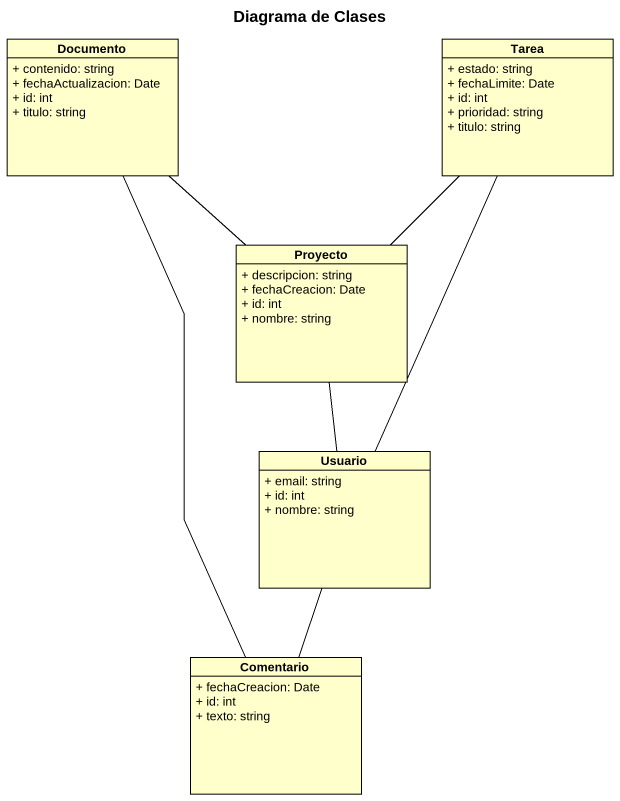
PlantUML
@startuml
title Diagrama de Clases
hide circle
hide empty members
skinparam classAttributeIconSize 0
class Documento {
  + contenido: string
  + fechaActualizacion: Date
  + id: int
  + titulo: string
}
class Tarea {
  + estado: string
  + fechaLimite: Date
  + id: int
  + prioridad: string
  + titulo: string
}
class Proyecto {
  + descripcion: string
  + fechaCreacion: Date
  + id: int
  + nombre: string
}
class Usuario {
  + email: string
  + id: int
  + nombre: string
}
class Comentario {
  + fechaCreacion: Date
  + id: int
  + texto: string
}
Documento -- Comentario
Tarea -- Usuario
Proyecto -up- Documento
Proyecto -up- Tarea
Usuario -up- Proyecto
Comentario -up- Usuario
@enduml
